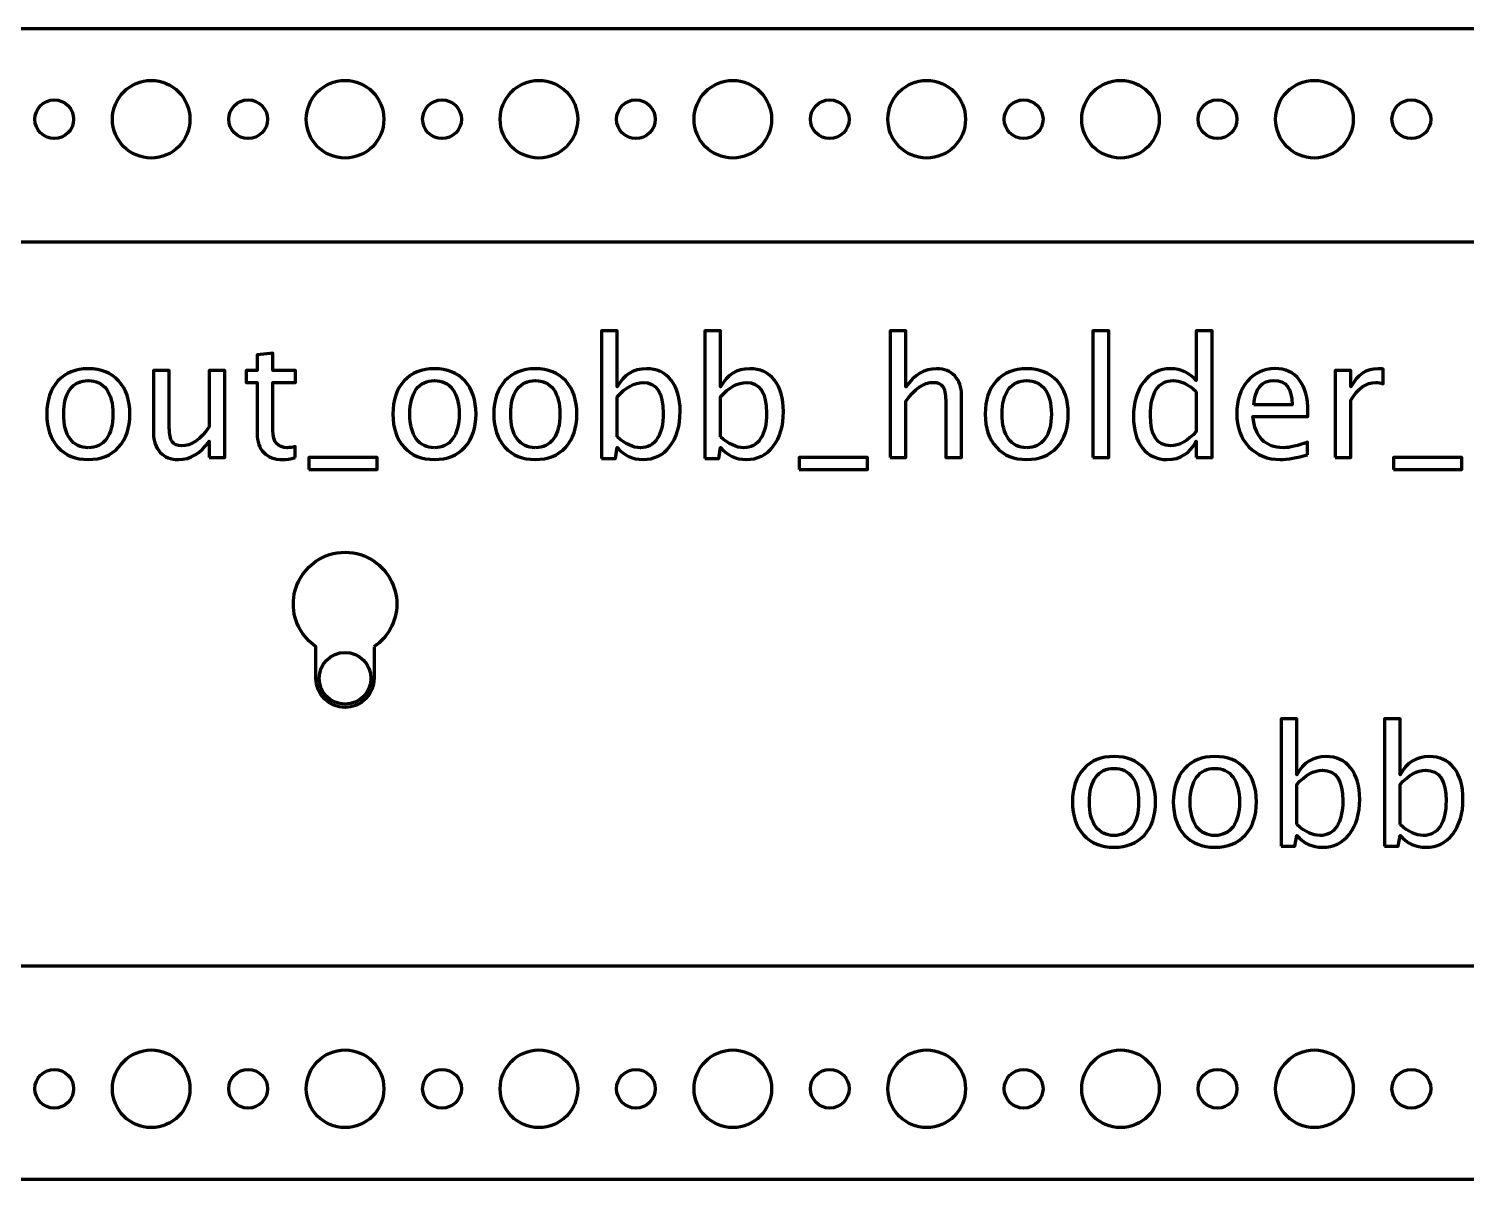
# Model space of a CAD drawing. Header units: centimetres. Extents: x -27.4 to 21.7, y -31.9 to 14.1.
# Drawn here: x -11.45 to -0.33, y -4.45 to 4.45 of the extents above; entities that cross this region are included whole.
import ezdxf

# ---------------------------------------------------------------- set-up
doc = ezdxf.new("R2010")
doc.units = ezdxf.units.CM
doc.header["$MEASUREMENT"] = 0
doc.layers.add('Layer 1', color=7, linetype='Continuous')

msp = doc.modelspace()

# ---------------------------------------------------------------- linework, layer by layer
at = {"layer": 'Layer 1', "color": 5, "lineweight": 106}
msp.add_lwpolyline([(-18.5, -2.8), (18.5, -2.8), (18.5, 2.8), (-18.5, 2.8), (-18.5, -2.8)], close=True, dxfattribs=at)
at = {"layer": 'Layer 1', "lineweight": 106}
for centre, major_axis in [((-10.49999, 3.74999), (0, 0.30001)), ((-8.99999, 3.74999), (0, 0.30001)), ((-7.49999, 3.74999), (0, 0.30001)), ((-5.99999, 3.74999), (0, 0.30001)), ((-4.49999, 3.74999), (0, 0.30001)), ((-2.99999, 3.74999), (0, 0.30001)), ((-1.49999, 3.74999), (0, 0.30001)), ((-11.25, 3.75), (0, 0.15)), ((-9.75, 3.75), (0, 0.15)), ((-8.25, 3.75), (0, 0.15)), ((-6.75, 3.75), (0, 0.15)), ((-5.25, 3.75), (0, 0.15)), ((-3.75, 3.75), (0, 0.15)), ((-2.25, 3.75), (0, 0.15)), ((-0.75, 3.75), (0, 0.15)), ((-8.99999, -0.575), (0, 0.20001)), ((-10.49999, -3.75001), (0, 0.30001)), ((-8.99999, -3.75001), (0, 0.30001)), ((-7.49999, -3.75001), (0, 0.30001)), ((-5.99999, -3.75001), (0, 0.30001)), ((-4.49999, -3.75001), (0, 0.30001)), ((-2.99999, -3.75001), (0, 0.30001)), ((-1.49999, -3.75001), (0, 0.30001)), ((-11.25, -3.75), (0, 0.15)), ((-9.75, -3.75), (0, 0.15)), ((-8.25, -3.75), (0, 0.15)), ((-6.75, -3.75), (0, 0.15)), ((-5.25, -3.75), (0, 0.15)), ((-3.75, -3.75), (0, 0.15)), ((-2.25, -3.75), (0, 0.15)), ((-0.75, -3.75), (0, 0.15))]:
    msp.add_ellipse(centre, major_axis=major_axis, ratio=1, dxfattribs=at)
msp.add_open_spline([(-21.7, -3.95), (-21.7, -3.95), (-21.7, 3.95), (-21.7, 3.95), (-21.7, 3.95), (-21.7, 4.22614), (-21.47614, 4.45), (-21.2, 4.45), (-21.2, 4.45), (-21.2, 4.45), (21.2, 4.45), (21.2, 4.45), (21.2, 4.45), (21.47614, 4.45), (21.7, 4.22614), (21.7, 3.95), (21.7, 3.95), (21.7, 3.95), (21.7, -3.95), (21.7, -3.95), (21.7, -3.95), (21.7, -4.22614), (21.47614, -4.45), (21.2, -4.45), (21.2, -4.45), (21.2, -4.45), (-21.2, -4.45), (-21.2, -4.45), (-21.2, -4.45), (-21.47614, -4.45), (-21.7, -4.22614), (-21.7, -3.95)], degree=3, knots=[0, 0, 0, 0, 0.11111111, 0.11111111, 0.11111111, 0.11111111, 0.22222222, 0.22222222, 0.22222222, 0.22222222, 0.33333333, 0.33333333, 0.33333333, 0.33333333, 0.44444444, 0.44444444, 0.44444444, 0.44444444, 0.55555556, 0.55555556, 0.55555556, 0.55555556, 0.66666667, 0.66666667, 0.66666667, 0.66666667, 0.77777778, 0.77777778, 0.77777778, 0.77777778, 1, 1, 1, 1], dxfattribs=at)
at = {"layer": 'Layer 1', "color": 5, "lineweight": 106}
for points, knots in [([(-7.01577, 1.12534), (-7.01577, 1.12534), (-7.01577, 2.11213), (-7.01577, 2.11213), (-7.01577, 2.11213), (-7.01577, 2.11213), (-6.89385, 2.11213), (-6.89385, 2.11213), (-6.89385, 2.11213), (-6.89385, 2.11213), (-6.89385, 1.67885), (-6.89385, 1.67885), (-6.89385, 1.67885), (-6.8439, 1.77304), (-6.76875, 1.82003), (-6.66864, 1.82003), (-6.66864, 1.82003), (-6.58757, 1.82003), (-6.52386, 1.79061), (-6.47729, 1.73155), (-6.47729, 1.73155), (-6.43072, 1.6725), (-6.40744, 1.59185), (-6.40744, 1.48962), (-6.40744, 1.48962), (-6.40744, 1.37828), (-6.4339, 1.28832), (-6.4866, 1.22017), (-6.4866, 1.22017), (-6.53931, 1.1518), (-6.60873, 1.11772), (-6.69467, 1.11772), (-6.69467, 1.11772), (-6.77447, 1.11772), (-6.84093, 1.1482), (-6.89385, 1.20937), (-6.89385, 1.20937), (-6.89385, 1.20937), (-6.90867, 1.12534), (-6.90867, 1.12534), (-6.90867, 1.12534), (-6.90867, 1.12534), (-7.01577, 1.12534), (-7.01577, 1.12534)], [0, 0, 0, 0, 0.08333333, 0.08333333, 0.08333333, 0.08333333, 0.16666667, 0.16666667, 0.16666667, 0.16666667, 0.25, 0.25, 0.25, 0.25, 0.33333333, 0.33333333, 0.33333333, 0.33333333, 0.41666667, 0.41666667, 0.41666667, 0.41666667, 0.5, 0.5, 0.5, 0.5, 0.58333333, 0.58333333, 0.58333333, 0.58333333, 0.66666667, 0.66666667, 0.66666667, 0.66666667, 0.75, 0.75, 0.75, 0.75, 0.83333333, 0.83333333, 0.83333333, 0.83333333, 1, 1, 1, 1]), ([(-6.21652, 1.12534), (-6.21652, 1.12534), (-6.21652, 2.11213), (-6.21652, 2.11213), (-6.21652, 2.11213), (-6.21652, 2.11213), (-6.0946, 2.11213), (-6.0946, 2.11213), (-6.0946, 2.11213), (-6.0946, 2.11213), (-6.0946, 1.67885), (-6.0946, 1.67885), (-6.0946, 1.67885), (-6.04465, 1.77304), (-5.9695, 1.82003), (-5.86939, 1.82003), (-5.86939, 1.82003), (-5.78832, 1.82003), (-5.72461, 1.79061), (-5.67804, 1.73155), (-5.67804, 1.73155), (-5.63147, 1.6725), (-5.60819, 1.59185), (-5.60819, 1.48962), (-5.60819, 1.48962), (-5.60819, 1.37828), (-5.63465, 1.28832), (-5.68735, 1.22017), (-5.68735, 1.22017), (-5.74006, 1.1518), (-5.80948, 1.11772), (-5.89542, 1.11772), (-5.89542, 1.11772), (-5.97522, 1.11772), (-6.04168, 1.1482), (-6.0946, 1.20937), (-6.0946, 1.20937), (-6.0946, 1.20937), (-6.10942, 1.12534), (-6.10942, 1.12534), (-6.10942, 1.12534), (-6.10942, 1.12534), (-6.21652, 1.12534), (-6.21652, 1.12534)], [0, 0, 0, 0, 0.08333333, 0.08333333, 0.08333333, 0.08333333, 0.16666667, 0.16666667, 0.16666667, 0.16666667, 0.25, 0.25, 0.25, 0.25, 0.33333333, 0.33333333, 0.33333333, 0.33333333, 0.41666667, 0.41666667, 0.41666667, 0.41666667, 0.5, 0.5, 0.5, 0.5, 0.58333333, 0.58333333, 0.58333333, 0.58333333, 0.66666667, 0.66666667, 0.66666667, 0.66666667, 0.75, 0.75, 0.75, 0.75, 0.83333333, 0.83333333, 0.83333333, 0.83333333, 1, 1, 1, 1]), ([(-4.78227, 1.13296), (-4.78227, 1.13296), (-4.78227, 2.11213), (-4.78227, 2.11213), (-4.78227, 2.11213), (-4.78227, 2.11213), (-4.66035, 2.11213), (-4.66035, 2.11213), (-4.66035, 2.11213), (-4.66035, 2.11213), (-4.66035, 1.67885), (-4.66035, 1.67885), (-4.66035, 1.67885), (-4.59579, 1.77304), (-4.51663, 1.82003), (-4.42307, 1.82003), (-4.42307, 1.82003), (-4.36423, 1.82003), (-4.31745, 1.80162), (-4.28295, 1.76457), (-4.28295, 1.76457), (-4.24845, 1.72774), (-4.23109, 1.678), (-4.23109, 1.61577), (-4.23109, 1.61577), (-4.23109, 1.61577), (-4.23109, 1.13296), (-4.23109, 1.13296), (-4.23109, 1.13296), (-4.23109, 1.13296), (-4.35301, 1.13296), (-4.35301, 1.13296), (-4.35301, 1.13296), (-4.35301, 1.13296), (-4.35301, 1.57598), (-4.35301, 1.57598), (-4.35301, 1.57598), (-4.35301, 1.62593), (-4.36042, 1.66149), (-4.37502, 1.68266), (-4.37502, 1.68266), (-4.38984, 1.70404), (-4.41418, 1.71462), (-4.44826, 1.71462), (-4.44826, 1.71462), (-4.52319, 1.71462), (-4.59389, 1.66573), (-4.66035, 1.56794), (-4.66035, 1.56794), (-4.66035, 1.56794), (-4.66035, 1.13296), (-4.66035, 1.13296), (-4.66035, 1.13296), (-4.66035, 1.13296), (-4.78227, 1.13296), (-4.78227, 1.13296)], [0, 0, 0, 0, 0.06666667, 0.06666667, 0.06666667, 0.06666667, 0.13333333, 0.13333333, 0.13333333, 0.13333333, 0.2, 0.2, 0.2, 0.2, 0.26666667, 0.26666667, 0.26666667, 0.26666667, 0.33333333, 0.33333333, 0.33333333, 0.33333333, 0.4, 0.4, 0.4, 0.4, 0.46666667, 0.46666667, 0.46666667, 0.46666667, 0.53333333, 0.53333333, 0.53333333, 0.53333333, 0.6, 0.6, 0.6, 0.6, 0.66666667, 0.66666667, 0.66666667, 0.66666667, 0.73333333, 0.73333333, 0.73333333, 0.73333333, 0.8, 0.8, 0.8, 0.8, 0.86666667, 0.86666667, 0.86666667, 0.86666667, 1, 1, 1, 1]), ([(-3.21382, 1.13296), (-3.21382, 1.13296), (-3.21382, 2.11213), (-3.21382, 2.11213), (-3.21382, 2.11213), (-3.21382, 2.11213), (-3.0919, 2.11213), (-3.0919, 2.11213), (-3.0919, 2.11213), (-3.0919, 2.11213), (-3.0919, 1.13296), (-3.0919, 1.13296), (-3.0919, 1.13296), (-3.0919, 1.13296), (-3.21382, 1.13296), (-3.21382, 1.13296)], [0, 0, 0, 0, 0.2, 0.2, 0.2, 0.2, 0.4, 0.4, 0.4, 0.4, 0.6, 0.6, 0.6, 0.6, 1, 1, 1, 1]), ([(-2.41372, 1.13296), (-2.41372, 1.13296), (-2.41372, 1.25933), (-2.41372, 1.25933), (-2.41372, 1.25933), (-2.46346, 1.16492), (-2.53839, 1.11772), (-2.63851, 1.11772), (-2.63851, 1.11772), (-2.71979, 1.11772), (-2.78371, 1.14714), (-2.83028, 1.2062), (-2.83028, 1.2062), (-2.87685, 1.26525), (-2.90013, 1.3459), (-2.90013, 1.44813), (-2.90013, 1.44813), (-2.90013, 1.55989), (-2.87367, 1.64985), (-2.82097, 1.71801), (-2.82097, 1.71801), (-2.76805, 1.78595), (-2.69862, 1.82003), (-2.61247, 1.82003), (-2.61247, 1.82003), (-2.53268, 1.82003), (-2.46621, 1.78955), (-2.41372, 1.72838), (-2.41372, 1.72838), (-2.41372, 1.72838), (-2.41372, 2.11213), (-2.41372, 2.11213), (-2.41372, 2.11213), (-2.41372, 2.11213), (-2.2918, 2.11213), (-2.2918, 2.11213), (-2.2918, 2.11213), (-2.2918, 2.11213), (-2.2918, 1.13296), (-2.2918, 1.13296), (-2.2918, 1.13296), (-2.2918, 1.13296), (-2.41372, 1.13296), (-2.41372, 1.13296)], [0, 0, 0, 0, 0.08333333, 0.08333333, 0.08333333, 0.08333333, 0.16666667, 0.16666667, 0.16666667, 0.16666667, 0.25, 0.25, 0.25, 0.25, 0.33333333, 0.33333333, 0.33333333, 0.33333333, 0.41666667, 0.41666667, 0.41666667, 0.41666667, 0.5, 0.5, 0.5, 0.5, 0.58333333, 0.58333333, 0.58333333, 0.58333333, 0.66666667, 0.66666667, 0.66666667, 0.66666667, 0.75, 0.75, 0.75, 0.75, 0.83333333, 0.83333333, 0.83333333, 0.83333333, 1, 1, 1, 1]), ([(-9.38516, 1.13317), (-9.42284, 1.1228), (-9.45564, 1.11772), (-9.48337, 1.11772), (-9.48337, 1.11772), (-9.5456, 1.11772), (-9.59407, 1.1355), (-9.62879, 1.17106), (-9.62879, 1.17106), (-9.66371, 1.20662), (-9.68107, 1.25594), (-9.68107, 1.31923), (-9.68107, 1.31923), (-9.68107, 1.31923), (-9.68107, 1.71462), (-9.68107, 1.71462), (-9.68107, 1.71462), (-9.68107, 1.71462), (-9.76531, 1.71462), (-9.76531, 1.71462), (-9.76531, 1.71462), (-9.76531, 1.71462), (-9.76531, 1.80606), (-9.76531, 1.80606), (-9.76531, 1.80606), (-9.76531, 1.80606), (-9.68107, 1.80606), (-9.68107, 1.80606), (-9.68107, 1.80606), (-9.68107, 1.80606), (-9.68107, 1.92777), (-9.68107, 1.92777), (-9.68107, 1.92777), (-9.68107, 1.92777), (-9.55915, 1.93941), (-9.55915, 1.93941), (-9.55915, 1.93941), (-9.55915, 1.93941), (-9.55915, 1.80606), (-9.55915, 1.80606), (-9.55915, 1.80606), (-9.55915, 1.80606), (-9.38262, 1.80606), (-9.38262, 1.80606), (-9.38262, 1.80606), (-9.38262, 1.80606), (-9.38262, 1.71462), (-9.38262, 1.71462), (-9.38262, 1.71462), (-9.38262, 1.71462), (-9.55915, 1.71462), (-9.55915, 1.71462), (-9.55915, 1.71462), (-9.55915, 1.71462), (-9.55915, 1.34124), (-9.55915, 1.34124), (-9.55915, 1.34124), (-9.55915, 1.25319), (-9.52084, 1.20916), (-9.44443, 1.20916), (-9.44443, 1.20916), (-9.42813, 1.20916), (-9.40844, 1.21191), (-9.38516, 1.2172), (-9.38516, 1.2172), (-9.38516, 1.2172), (-9.38516, 1.13317), (-9.38516, 1.13317)], [0, 0, 0, 0, 0.05555556, 0.05555556, 0.05555556, 0.05555556, 0.11111111, 0.11111111, 0.11111111, 0.11111111, 0.16666667, 0.16666667, 0.16666667, 0.16666667, 0.22222222, 0.22222222, 0.22222222, 0.22222222, 0.27777778, 0.27777778, 0.27777778, 0.27777778, 0.33333333, 0.33333333, 0.33333333, 0.33333333, 0.38888889, 0.38888889, 0.38888889, 0.38888889, 0.44444444, 0.44444444, 0.44444444, 0.44444444, 0.5, 0.5, 0.5, 0.5, 0.55555556, 0.55555556, 0.55555556, 0.55555556, 0.61111111, 0.61111111, 0.61111111, 0.61111111, 0.66666667, 0.66666667, 0.66666667, 0.66666667, 0.72222222, 0.72222222, 0.72222222, 0.72222222, 0.77777778, 0.77777778, 0.77777778, 0.77777778, 0.83333333, 0.83333333, 0.83333333, 0.83333333, 0.88888889, 0.88888889, 0.88888889, 0.88888889, 1, 1, 1, 1]), ([(-10.98663, 1.11772), (-11.08548, 1.11772), (-11.16379, 1.14926), (-11.22137, 1.21234), (-11.22137, 1.21234), (-11.27915, 1.27541), (-11.30794, 1.36114), (-11.30794, 1.4693), (-11.30794, 1.4693), (-11.30794, 1.57725), (-11.27915, 1.66276), (-11.22137, 1.72563), (-11.22137, 1.72563), (-11.16379, 1.78849), (-11.08548, 1.82003), (-10.98663, 1.82003), (-10.98663, 1.82003), (-10.88778, 1.82003), (-10.80946, 1.78849), (-10.75189, 1.72563), (-10.75189, 1.72563), (-10.69411, 1.66276), (-10.66532, 1.57725), (-10.66532, 1.4693), (-10.66532, 1.4693), (-10.66532, 1.36114), (-10.69411, 1.27541), (-10.75189, 1.21234), (-10.75189, 1.21234), (-10.80946, 1.14926), (-10.88778, 1.11772), (-10.98663, 1.11772)], [0, 0, 0, 0, 0.11111111, 0.11111111, 0.11111111, 0.11111111, 0.22222222, 0.22222222, 0.22222222, 0.22222222, 0.33333333, 0.33333333, 0.33333333, 0.33333333, 0.44444444, 0.44444444, 0.44444444, 0.44444444, 0.55555556, 0.55555556, 0.55555556, 0.55555556, 0.66666667, 0.66666667, 0.66666667, 0.66666667, 0.77777778, 0.77777778, 0.77777778, 0.77777778, 1, 1, 1, 1]), ([(-10.05276, 1.13296), (-10.05276, 1.13296), (-10.05276, 1.25954), (-10.05276, 1.25954), (-10.05276, 1.25954), (-10.11774, 1.16492), (-10.19669, 1.11772), (-10.2894, 1.11772), (-10.2894, 1.11772), (-10.34825, 1.11772), (-10.39502, 1.13614), (-10.42974, 1.17318), (-10.42974, 1.17318), (-10.46466, 1.21022), (-10.48202, 1.25996), (-10.48202, 1.32283), (-10.48202, 1.32283), (-10.48202, 1.32283), (-10.48202, 1.80606), (-10.48202, 1.80606), (-10.48202, 1.80606), (-10.48202, 1.80606), (-10.3601, 1.80606), (-10.3601, 1.80606), (-10.3601, 1.80606), (-10.3601, 1.80606), (-10.3601, 1.36262), (-10.3601, 1.36262), (-10.3601, 1.36262), (-10.3601, 1.31203), (-10.35269, 1.27626), (-10.33809, 1.25509), (-10.33809, 1.25509), (-10.32327, 1.23371), (-10.29872, 1.22313), (-10.26421, 1.22313), (-10.26421, 1.22313), (-10.18971, 1.22313), (-10.11901, 1.27203), (-10.05276, 1.37003), (-10.05276, 1.37003), (-10.05276, 1.37003), (-10.05276, 1.80606), (-10.05276, 1.80606), (-10.05276, 1.80606), (-10.05276, 1.80606), (-9.93084, 1.80606), (-9.93084, 1.80606), (-9.93084, 1.80606), (-9.93084, 1.80606), (-9.93084, 1.13296), (-9.93084, 1.13296), (-9.93084, 1.13296), (-9.93084, 1.13296), (-10.05276, 1.13296), (-10.05276, 1.13296)], [0, 0, 0, 0, 0.06666667, 0.06666667, 0.06666667, 0.06666667, 0.13333333, 0.13333333, 0.13333333, 0.13333333, 0.2, 0.2, 0.2, 0.2, 0.26666667, 0.26666667, 0.26666667, 0.26666667, 0.33333333, 0.33333333, 0.33333333, 0.33333333, 0.4, 0.4, 0.4, 0.4, 0.46666667, 0.46666667, 0.46666667, 0.46666667, 0.53333333, 0.53333333, 0.53333333, 0.53333333, 0.6, 0.6, 0.6, 0.6, 0.66666667, 0.66666667, 0.66666667, 0.66666667, 0.73333333, 0.73333333, 0.73333333, 0.73333333, 0.8, 0.8, 0.8, 0.8, 0.86666667, 0.86666667, 0.86666667, 0.86666667, 1, 1, 1, 1]), ([(-8.3082, 1.11772), (-8.40705, 1.11772), (-8.48536, 1.14926), (-8.54294, 1.21234), (-8.54294, 1.21234), (-8.60072, 1.27541), (-8.62951, 1.36114), (-8.62951, 1.4693), (-8.62951, 1.4693), (-8.62951, 1.57725), (-8.60072, 1.66276), (-8.54294, 1.72563), (-8.54294, 1.72563), (-8.48536, 1.78849), (-8.40705, 1.82003), (-8.3082, 1.82003), (-8.3082, 1.82003), (-8.20935, 1.82003), (-8.13103, 1.78849), (-8.07346, 1.72563), (-8.07346, 1.72563), (-8.01568, 1.66276), (-7.98689, 1.57725), (-7.98689, 1.4693), (-7.98689, 1.4693), (-7.98689, 1.36114), (-8.01568, 1.27541), (-8.07346, 1.21234), (-8.07346, 1.21234), (-8.13103, 1.14926), (-8.20935, 1.11772), (-8.3082, 1.11772)], [0, 0, 0, 0, 0.11111111, 0.11111111, 0.11111111, 0.11111111, 0.22222222, 0.22222222, 0.22222222, 0.22222222, 0.33333333, 0.33333333, 0.33333333, 0.33333333, 0.44444444, 0.44444444, 0.44444444, 0.44444444, 0.55555556, 0.55555556, 0.55555556, 0.55555556, 0.66666667, 0.66666667, 0.66666667, 0.66666667, 0.77777778, 0.77777778, 0.77777778, 0.77777778, 1, 1, 1, 1]), ([(-7.528, 1.11772), (-7.62685, 1.11772), (-7.70516, 1.14926), (-7.76274, 1.21234), (-7.76274, 1.21234), (-7.82052, 1.27541), (-7.84931, 1.36114), (-7.84931, 1.4693), (-7.84931, 1.4693), (-7.84931, 1.57725), (-7.82052, 1.66276), (-7.76274, 1.72563), (-7.76274, 1.72563), (-7.70516, 1.78849), (-7.62685, 1.82003), (-7.528, 1.82003), (-7.528, 1.82003), (-7.42915, 1.82003), (-7.35083, 1.78849), (-7.29326, 1.72563), (-7.29326, 1.72563), (-7.23548, 1.66276), (-7.20669, 1.57725), (-7.20669, 1.4693), (-7.20669, 1.4693), (-7.20669, 1.36114), (-7.23548, 1.27541), (-7.29326, 1.21234), (-7.29326, 1.21234), (-7.35083, 1.14926), (-7.42915, 1.11772), (-7.528, 1.11772)], [0, 0, 0, 0, 0.11111111, 0.11111111, 0.11111111, 0.11111111, 0.22222222, 0.22222222, 0.22222222, 0.22222222, 0.33333333, 0.33333333, 0.33333333, 0.33333333, 0.44444444, 0.44444444, 0.44444444, 0.44444444, 0.55555556, 0.55555556, 0.55555556, 0.55555556, 0.66666667, 0.66666667, 0.66666667, 0.66666667, 0.77777778, 0.77777778, 0.77777778, 0.77777778, 1, 1, 1, 1]), ([(-3.72605, 1.11772), (-3.8249, 1.11772), (-3.90321, 1.14926), (-3.96079, 1.21234), (-3.96079, 1.21234), (-4.01857, 1.27541), (-4.04736, 1.36114), (-4.04736, 1.4693), (-4.04736, 1.4693), (-4.04736, 1.57725), (-4.01857, 1.66276), (-3.96079, 1.72563), (-3.96079, 1.72563), (-3.90321, 1.78849), (-3.8249, 1.82003), (-3.72605, 1.82003), (-3.72605, 1.82003), (-3.6272, 1.82003), (-3.54888, 1.78849), (-3.49131, 1.72563), (-3.49131, 1.72563), (-3.43353, 1.66276), (-3.40474, 1.57725), (-3.40474, 1.4693), (-3.40474, 1.4693), (-3.40474, 1.36114), (-3.43353, 1.27541), (-3.49131, 1.21234), (-3.49131, 1.21234), (-3.54888, 1.14926), (-3.6272, 1.11772), (-3.72605, 1.11772)], [0, 0, 0, 0, 0.11111111, 0.11111111, 0.11111111, 0.11111111, 0.22222222, 0.22222222, 0.22222222, 0.22222222, 0.33333333, 0.33333333, 0.33333333, 0.33333333, 0.44444444, 0.44444444, 0.44444444, 0.44444444, 0.55555556, 0.55555556, 0.55555556, 0.55555556, 0.66666667, 0.66666667, 0.66666667, 0.66666667, 0.77777778, 0.77777778, 0.77777778, 0.77777778, 1, 1, 1, 1]), ([(-1.55351, 1.15455), (-1.63542, 1.13), (-1.70549, 1.11772), (-1.76391, 1.11772), (-1.76391, 1.11772), (-1.8636, 1.11772), (-1.94467, 1.15074), (-2.00711, 1.21657), (-2.00711, 1.21657), (-2.06955, 1.2824), (-2.10088, 1.3677), (-2.10088, 1.47269), (-2.10088, 1.47269), (-2.10088, 1.5745), (-2.07336, 1.65811), (-2.01812, 1.72351), (-2.01812, 1.72351), (-1.96287, 1.7887), (-1.89218, 1.8213), (-1.80603, 1.8213), (-1.80603, 1.8213), (-1.72454, 1.8213), (-1.66146, 1.7923), (-1.61701, 1.73431), (-1.61701, 1.73431), (-1.57256, 1.67631), (-1.55033, 1.59418), (-1.55033, 1.48771), (-1.55033, 1.48771), (-1.55033, 1.48771), (-1.55097, 1.45046), (-1.55097, 1.45046), (-1.55097, 1.45046), (-1.55097, 1.45046), (-1.97642, 1.45046), (-1.97642, 1.45046), (-1.97642, 1.45046), (-1.95864, 1.28959), (-1.88011, 1.20916), (-1.74105, 1.20916), (-1.74105, 1.20916), (-1.69003, 1.20916), (-1.62759, 1.22355), (-1.55351, 1.25234), (-1.55351, 1.25234), (-1.55351, 1.25234), (-1.55351, 1.15455), (-1.55351, 1.15455)], [0, 0, 0, 0, 0.07692308, 0.07692308, 0.07692308, 0.07692308, 0.15384615, 0.15384615, 0.15384615, 0.15384615, 0.23076923, 0.23076923, 0.23076923, 0.23076923, 0.30769231, 0.30769231, 0.30769231, 0.30769231, 0.38461538, 0.38461538, 0.38461538, 0.38461538, 0.46153846, 0.46153846, 0.46153846, 0.46153846, 0.53846154, 0.53846154, 0.53846154, 0.53846154, 0.61538462, 0.61538462, 0.61538462, 0.61538462, 0.69230769, 0.69230769, 0.69230769, 0.69230769, 0.76923077, 0.76923077, 0.76923077, 0.76923077, 0.84615385, 0.84615385, 0.84615385, 0.84615385, 1, 1, 1, 1]), ([(-1.33994, 1.13296), (-1.33994, 1.13296), (-1.33994, 1.80606), (-1.33994, 1.80606), (-1.33994, 1.80606), (-1.33994, 1.80606), (-1.21802, 1.80606), (-1.21802, 1.80606), (-1.21802, 1.80606), (-1.21802, 1.80606), (-1.21802, 1.67885), (-1.21802, 1.67885), (-1.21802, 1.67885), (-1.16955, 1.77304), (-1.09927, 1.82003), (-1.00699, 1.82003), (-1.00699, 1.82003), (-0.9945, 1.82003), (-0.98138, 1.81897), (-0.96783, 1.81686), (-0.96783, 1.81686), (-0.96783, 1.81686), (-0.96783, 1.70277), (-0.96783, 1.70277), (-0.96783, 1.70277), (-0.989, 1.70975), (-1.00762, 1.71335), (-1.02371, 1.71335), (-1.02371, 1.71335), (-1.10118, 1.71335), (-1.16595, 1.66763), (-1.21802, 1.57598), (-1.21802, 1.57598), (-1.21802, 1.57598), (-1.21802, 1.13296), (-1.21802, 1.13296), (-1.21802, 1.13296), (-1.21802, 1.13296), (-1.33994, 1.13296), (-1.33994, 1.13296)], [0, 0, 0, 0, 0.09090909, 0.09090909, 0.09090909, 0.09090909, 0.18181818, 0.18181818, 0.18181818, 0.18181818, 0.27272727, 0.27272727, 0.27272727, 0.27272727, 0.36363636, 0.36363636, 0.36363636, 0.36363636, 0.45454545, 0.45454545, 0.45454545, 0.45454545, 0.54545455, 0.54545455, 0.54545455, 0.54545455, 0.63636364, 0.63636364, 0.63636364, 0.63636364, 0.72727273, 0.72727273, 0.72727273, 0.72727273, 0.81818182, 0.81818182, 0.81818182, 0.81818182, 1, 1, 1, 1]), ([(-10.98684, 1.20916), (-10.92652, 1.20916), (-10.87953, 1.23181), (-10.84608, 1.27732), (-10.84608, 1.27732), (-10.81285, 1.32261), (-10.79613, 1.38675), (-10.79613, 1.4693), (-10.79613, 1.4693), (-10.79613, 1.55164), (-10.81285, 1.61556), (-10.84608, 1.66086), (-10.84608, 1.66086), (-10.87953, 1.70594), (-10.92652, 1.72859), (-10.98684, 1.72859), (-10.98684, 1.72859), (-11.04738, 1.72859), (-11.09437, 1.70594), (-11.12739, 1.66086), (-11.12739, 1.66086), (-11.16062, 1.61556), (-11.17713, 1.55164), (-11.17713, 1.4693), (-11.17713, 1.4693), (-11.17713, 1.38675), (-11.16062, 1.32261), (-11.12739, 1.27732), (-11.12739, 1.27732), (-11.09437, 1.23181), (-11.04738, 1.20916), (-10.98684, 1.20916)], [0, 0, 0, 0, 0.11111111, 0.11111111, 0.11111111, 0.11111111, 0.22222222, 0.22222222, 0.22222222, 0.22222222, 0.33333333, 0.33333333, 0.33333333, 0.33333333, 0.44444444, 0.44444444, 0.44444444, 0.44444444, 0.55555556, 0.55555556, 0.55555556, 0.55555556, 0.66666667, 0.66666667, 0.66666667, 0.66666667, 0.77777778, 0.77777778, 0.77777778, 0.77777778, 1, 1, 1, 1]), ([(-8.30841, 1.20916), (-8.24809, 1.20916), (-8.2011, 1.23181), (-8.16765, 1.27732), (-8.16765, 1.27732), (-8.13442, 1.32261), (-8.1177, 1.38675), (-8.1177, 1.4693), (-8.1177, 1.4693), (-8.1177, 1.55164), (-8.13442, 1.61556), (-8.16765, 1.66086), (-8.16765, 1.66086), (-8.2011, 1.70594), (-8.24809, 1.72859), (-8.30841, 1.72859), (-8.30841, 1.72859), (-8.36895, 1.72859), (-8.41594, 1.70594), (-8.44896, 1.66086), (-8.44896, 1.66086), (-8.48219, 1.61556), (-8.4987, 1.55164), (-8.4987, 1.4693), (-8.4987, 1.4693), (-8.4987, 1.38675), (-8.48219, 1.32261), (-8.44896, 1.27732), (-8.44896, 1.27732), (-8.41594, 1.23181), (-8.36895, 1.20916), (-8.30841, 1.20916)], [0, 0, 0, 0, 0.11111111, 0.11111111, 0.11111111, 0.11111111, 0.22222222, 0.22222222, 0.22222222, 0.22222222, 0.33333333, 0.33333333, 0.33333333, 0.33333333, 0.44444444, 0.44444444, 0.44444444, 0.44444444, 0.55555556, 0.55555556, 0.55555556, 0.55555556, 0.66666667, 0.66666667, 0.66666667, 0.66666667, 0.77777778, 0.77777778, 0.77777778, 0.77777778, 1, 1, 1, 1]), ([(-7.52821, 1.20916), (-7.46789, 1.20916), (-7.4209, 1.23181), (-7.38745, 1.27732), (-7.38745, 1.27732), (-7.35422, 1.32261), (-7.3375, 1.38675), (-7.3375, 1.4693), (-7.3375, 1.4693), (-7.3375, 1.55164), (-7.35422, 1.61556), (-7.38745, 1.66086), (-7.38745, 1.66086), (-7.4209, 1.70594), (-7.46789, 1.72859), (-7.52821, 1.72859), (-7.52821, 1.72859), (-7.58875, 1.72859), (-7.63574, 1.70594), (-7.66876, 1.66086), (-7.66876, 1.66086), (-7.70199, 1.61556), (-7.7185, 1.55164), (-7.7185, 1.4693), (-7.7185, 1.4693), (-7.7185, 1.38675), (-7.70199, 1.32261), (-7.66876, 1.27732), (-7.66876, 1.27732), (-7.63574, 1.23181), (-7.58875, 1.20916), (-7.52821, 1.20916)], [0, 0, 0, 0, 0.11111111, 0.11111111, 0.11111111, 0.11111111, 0.22222222, 0.22222222, 0.22222222, 0.22222222, 0.33333333, 0.33333333, 0.33333333, 0.33333333, 0.44444444, 0.44444444, 0.44444444, 0.44444444, 0.55555556, 0.55555556, 0.55555556, 0.55555556, 0.66666667, 0.66666667, 0.66666667, 0.66666667, 0.77777778, 0.77777778, 0.77777778, 0.77777778, 1, 1, 1, 1]), ([(-6.89385, 1.2934), (-6.83098, 1.23731), (-6.77108, 1.20916), (-6.71414, 1.20916), (-6.71414, 1.20916), (-6.65805, 1.20916), (-6.61466, 1.23266), (-6.58418, 1.27943), (-6.58418, 1.27943), (-6.55349, 1.32621), (-6.53825, 1.39204), (-6.53825, 1.47713), (-6.53825, 1.47713), (-6.53825, 1.63461), (-6.59032, 1.71335), (-6.69446, 1.71335), (-6.69446, 1.71335), (-6.76262, 1.71335), (-6.82908, 1.67652), (-6.89385, 1.60265), (-6.89385, 1.60265), (-6.89385, 1.60265), (-6.89385, 1.2934), (-6.89385, 1.2934)], [0, 0, 0, 0, 0.14285714, 0.14285714, 0.14285714, 0.14285714, 0.28571429, 0.28571429, 0.28571429, 0.28571429, 0.42857143, 0.42857143, 0.42857143, 0.42857143, 0.57142857, 0.57142857, 0.57142857, 0.57142857, 0.71428571, 0.71428571, 0.71428571, 0.71428571, 1, 1, 1, 1]), ([(-6.0946, 1.2934), (-6.03173, 1.23731), (-5.97183, 1.20916), (-5.91489, 1.20916), (-5.91489, 1.20916), (-5.8588, 1.20916), (-5.81541, 1.23266), (-5.78493, 1.27943), (-5.78493, 1.27943), (-5.75424, 1.32621), (-5.739, 1.39204), (-5.739, 1.47713), (-5.739, 1.47713), (-5.739, 1.63461), (-5.79107, 1.71335), (-5.89521, 1.71335), (-5.89521, 1.71335), (-5.96337, 1.71335), (-6.02983, 1.67652), (-6.0946, 1.60265), (-6.0946, 1.60265), (-6.0946, 1.60265), (-6.0946, 1.2934), (-6.0946, 1.2934)], [0, 0, 0, 0, 0.14285714, 0.14285714, 0.14285714, 0.14285714, 0.28571429, 0.28571429, 0.28571429, 0.28571429, 0.42857143, 0.42857143, 0.42857143, 0.42857143, 0.57142857, 0.57142857, 0.57142857, 0.57142857, 0.71428571, 0.71428571, 0.71428571, 0.71428571, 1, 1, 1, 1]), ([(-3.72626, 1.20916), (-3.66594, 1.20916), (-3.61895, 1.23181), (-3.5855, 1.27732), (-3.5855, 1.27732), (-3.55227, 1.32261), (-3.53555, 1.38675), (-3.53555, 1.4693), (-3.53555, 1.4693), (-3.53555, 1.55164), (-3.55227, 1.61556), (-3.5855, 1.66086), (-3.5855, 1.66086), (-3.61895, 1.70594), (-3.66594, 1.72859), (-3.72626, 1.72859), (-3.72626, 1.72859), (-3.7868, 1.72859), (-3.83379, 1.70594), (-3.86681, 1.66086), (-3.86681, 1.66086), (-3.90004, 1.61556), (-3.91655, 1.55164), (-3.91655, 1.4693), (-3.91655, 1.4693), (-3.91655, 1.38675), (-3.90004, 1.32261), (-3.86681, 1.27732), (-3.86681, 1.27732), (-3.83379, 1.23181), (-3.7868, 1.20916), (-3.72626, 1.20916)], [0, 0, 0, 0, 0.11111111, 0.11111111, 0.11111111, 0.11111111, 0.22222222, 0.22222222, 0.22222222, 0.22222222, 0.33333333, 0.33333333, 0.33333333, 0.33333333, 0.44444444, 0.44444444, 0.44444444, 0.44444444, 0.55555556, 0.55555556, 0.55555556, 0.55555556, 0.66666667, 0.66666667, 0.66666667, 0.66666667, 0.77777778, 0.77777778, 0.77777778, 0.77777778, 1, 1, 1, 1]), ([(-2.41372, 1.64498), (-2.47701, 1.70065), (-2.53691, 1.72859), (-2.59364, 1.72859), (-2.59364, 1.72859), (-2.64952, 1.72859), (-2.6927, 1.70531), (-2.72339, 1.65853), (-2.72339, 1.65853), (-2.75408, 1.61196), (-2.76932, 1.54592), (-2.76932, 1.46041), (-2.76932, 1.46041), (-2.76932, 1.30314), (-2.71725, 1.2244), (-2.6129, 1.2244), (-2.6129, 1.2244), (-2.54516, 1.2244), (-2.4787, 1.26144), (-2.41372, 1.33531), (-2.41372, 1.33531), (-2.41372, 1.33531), (-2.41372, 1.64498), (-2.41372, 1.64498)], [0, 0, 0, 0, 0.14285714, 0.14285714, 0.14285714, 0.14285714, 0.28571429, 0.28571429, 0.28571429, 0.28571429, 0.42857143, 0.42857143, 0.42857143, 0.42857143, 0.57142857, 0.57142857, 0.57142857, 0.57142857, 0.71428571, 0.71428571, 0.71428571, 0.71428571, 1, 1, 1, 1]), ([(-1.97007, 1.5419), (-1.97007, 1.5419), (-1.67289, 1.5419), (-1.67289, 1.5419), (-1.67289, 1.5419), (-1.67289, 1.66721), (-1.71967, 1.72986), (-1.81301, 1.72986), (-1.81301, 1.72986), (-1.90699, 1.72986), (-1.95927, 1.66721), (-1.97007, 1.5419)], [0, 0, 0, 0, 0.25, 0.25, 0.25, 0.25, 0.5, 0.5, 0.5, 0.5, 1, 1, 1, 1]), ([(-9.27975, 1.04152), (-9.27975, 1.04152), (-9.27975, 1.13296), (-9.27975, 1.13296), (-9.27975, 1.13296), (-9.27975, 1.13296), (-8.75143, 1.13296), (-8.75143, 1.13296), (-8.75143, 1.13296), (-8.75143, 1.13296), (-8.75143, 1.04152), (-8.75143, 1.04152), (-8.75143, 1.04152), (-8.75143, 1.04152), (-9.27975, 1.04152), (-9.27975, 1.04152)], [0, 0, 0, 0, 0.2, 0.2, 0.2, 0.2, 0.4, 0.4, 0.4, 0.4, 0.6, 0.6, 0.6, 0.6, 1, 1, 1, 1]), ([(-5.48585, 1.04152), (-5.48585, 1.04152), (-5.48585, 1.13296), (-5.48585, 1.13296), (-5.48585, 1.13296), (-5.48585, 1.13296), (-4.95753, 1.13296), (-4.95753, 1.13296), (-4.95753, 1.13296), (-4.95753, 1.13296), (-4.95753, 1.04152), (-4.95753, 1.04152), (-4.95753, 1.04152), (-4.95753, 1.04152), (-5.48585, 1.04152), (-5.48585, 1.04152)], [0, 0, 0, 0, 0.2, 0.2, 0.2, 0.2, 0.4, 0.4, 0.4, 0.4, 0.6, 0.6, 0.6, 0.6, 1, 1, 1, 1]), ([(-0.88888, 1.04152), (-0.88888, 1.04152), (-0.88888, 1.13296), (-0.88888, 1.13296), (-0.88888, 1.13296), (-0.88888, 1.13296), (-0.36056, 1.13296), (-0.36056, 1.13296), (-0.36056, 1.13296), (-0.36056, 1.13296), (-0.36056, 1.04152), (-0.36056, 1.04152), (-0.36056, 1.04152), (-0.36056, 1.04152), (-0.88888, 1.04152), (-0.88888, 1.04152)], [0, 0, 0, 0, 0.2, 0.2, 0.2, 0.2, 0.4, 0.4, 0.4, 0.4, 0.6, 0.6, 0.6, 0.6, 1, 1, 1, 1]), ([(-1.75818, -1.87465), (-1.75818, -1.87465), (-1.75818, -0.88786), (-1.75818, -0.88786), (-1.75818, -0.88786), (-1.75818, -0.88786), (-1.63626, -0.88786), (-1.63626, -0.88786), (-1.63626, -0.88786), (-1.63626, -0.88786), (-1.63626, -1.32114), (-1.63626, -1.32114), (-1.63626, -1.32114), (-1.58631, -1.22695), (-1.51116, -1.17996), (-1.41105, -1.17996), (-1.41105, -1.17996), (-1.32998, -1.17996), (-1.26627, -1.20938), (-1.2197, -1.26844), (-1.2197, -1.26844), (-1.17313, -1.32749), (-1.14985, -1.40814), (-1.14985, -1.51037), (-1.14985, -1.51037), (-1.14985, -1.62171), (-1.17631, -1.71167), (-1.22901, -1.77982), (-1.22901, -1.77982), (-1.28172, -1.84819), (-1.35114, -1.88227), (-1.43708, -1.88227), (-1.43708, -1.88227), (-1.51688, -1.88227), (-1.58334, -1.85179), (-1.63626, -1.79062), (-1.63626, -1.79062), (-1.63626, -1.79062), (-1.65108, -1.87465), (-1.65108, -1.87465), (-1.65108, -1.87465), (-1.65108, -1.87465), (-1.75818, -1.87465), (-1.75818, -1.87465)], [0, 0, 0, 0, 0.08333333, 0.08333333, 0.08333333, 0.08333333, 0.16666667, 0.16666667, 0.16666667, 0.16666667, 0.25, 0.25, 0.25, 0.25, 0.33333333, 0.33333333, 0.33333333, 0.33333333, 0.41666667, 0.41666667, 0.41666667, 0.41666667, 0.5, 0.5, 0.5, 0.5, 0.58333333, 0.58333333, 0.58333333, 0.58333333, 0.66666667, 0.66666667, 0.66666667, 0.66666667, 0.75, 0.75, 0.75, 0.75, 0.83333333, 0.83333333, 0.83333333, 0.83333333, 1, 1, 1, 1]), ([(-0.95893, -1.87465), (-0.95893, -1.87465), (-0.95893, -0.88786), (-0.95893, -0.88786), (-0.95893, -0.88786), (-0.95893, -0.88786), (-0.83701, -0.88786), (-0.83701, -0.88786), (-0.83701, -0.88786), (-0.83701, -0.88786), (-0.83701, -1.32114), (-0.83701, -1.32114), (-0.83701, -1.32114), (-0.78706, -1.22695), (-0.71191, -1.17996), (-0.6118, -1.17996), (-0.6118, -1.17996), (-0.53073, -1.17996), (-0.46702, -1.20938), (-0.42045, -1.26844), (-0.42045, -1.26844), (-0.37388, -1.32749), (-0.3506, -1.40814), (-0.3506, -1.51037), (-0.3506, -1.51037), (-0.3506, -1.62171), (-0.37706, -1.71167), (-0.42976, -1.77982), (-0.42976, -1.77982), (-0.48247, -1.84819), (-0.55189, -1.88227), (-0.63783, -1.88227), (-0.63783, -1.88227), (-0.71763, -1.88227), (-0.78409, -1.85179), (-0.83701, -1.79062), (-0.83701, -1.79062), (-0.83701, -1.79062), (-0.85183, -1.87465), (-0.85183, -1.87465), (-0.85183, -1.87465), (-0.85183, -1.87465), (-0.95893, -1.87465), (-0.95893, -1.87465)], [0, 0, 0, 0, 0.08333333, 0.08333333, 0.08333333, 0.08333333, 0.16666667, 0.16666667, 0.16666667, 0.16666667, 0.25, 0.25, 0.25, 0.25, 0.33333333, 0.33333333, 0.33333333, 0.33333333, 0.41666667, 0.41666667, 0.41666667, 0.41666667, 0.5, 0.5, 0.5, 0.5, 0.58333333, 0.58333333, 0.58333333, 0.58333333, 0.66666667, 0.66666667, 0.66666667, 0.66666667, 0.75, 0.75, 0.75, 0.75, 0.83333333, 0.83333333, 0.83333333, 0.83333333, 1, 1, 1, 1]), ([(-3.05061, -1.88227), (-3.14946, -1.88227), (-3.22777, -1.85073), (-3.28535, -1.78765), (-3.28535, -1.78765), (-3.34313, -1.72458), (-3.37192, -1.63885), (-3.37192, -1.53069), (-3.37192, -1.53069), (-3.37192, -1.42274), (-3.34313, -1.33723), (-3.28535, -1.27436), (-3.28535, -1.27436), (-3.22777, -1.2115), (-3.14946, -1.17996), (-3.05061, -1.17996), (-3.05061, -1.17996), (-2.95176, -1.17996), (-2.87344, -1.2115), (-2.81587, -1.27436), (-2.81587, -1.27436), (-2.75809, -1.33723), (-2.7293, -1.42274), (-2.7293, -1.53069), (-2.7293, -1.53069), (-2.7293, -1.63885), (-2.75809, -1.72458), (-2.81587, -1.78765), (-2.81587, -1.78765), (-2.87344, -1.85073), (-2.95176, -1.88227), (-3.05061, -1.88227)], [0, 0, 0, 0, 0.11111111, 0.11111111, 0.11111111, 0.11111111, 0.22222222, 0.22222222, 0.22222222, 0.22222222, 0.33333333, 0.33333333, 0.33333333, 0.33333333, 0.44444444, 0.44444444, 0.44444444, 0.44444444, 0.55555556, 0.55555556, 0.55555556, 0.55555556, 0.66666667, 0.66666667, 0.66666667, 0.66666667, 0.77777778, 0.77777778, 0.77777778, 0.77777778, 1, 1, 1, 1]), ([(-2.27041, -1.88227), (-2.36926, -1.88227), (-2.44757, -1.85073), (-2.50515, -1.78765), (-2.50515, -1.78765), (-2.56293, -1.72458), (-2.59172, -1.63885), (-2.59172, -1.53069), (-2.59172, -1.53069), (-2.59172, -1.42274), (-2.56293, -1.33723), (-2.50515, -1.27436), (-2.50515, -1.27436), (-2.44757, -1.2115), (-2.36926, -1.17996), (-2.27041, -1.17996), (-2.27041, -1.17996), (-2.17156, -1.17996), (-2.09324, -1.2115), (-2.03567, -1.27436), (-2.03567, -1.27436), (-1.97789, -1.33723), (-1.9491, -1.42274), (-1.9491, -1.53069), (-1.9491, -1.53069), (-1.9491, -1.63885), (-1.97789, -1.72458), (-2.03567, -1.78765), (-2.03567, -1.78765), (-2.09324, -1.85073), (-2.17156, -1.88227), (-2.27041, -1.88227)], [0, 0, 0, 0, 0.11111111, 0.11111111, 0.11111111, 0.11111111, 0.22222222, 0.22222222, 0.22222222, 0.22222222, 0.33333333, 0.33333333, 0.33333333, 0.33333333, 0.44444444, 0.44444444, 0.44444444, 0.44444444, 0.55555556, 0.55555556, 0.55555556, 0.55555556, 0.66666667, 0.66666667, 0.66666667, 0.66666667, 0.77777778, 0.77777778, 0.77777778, 0.77777778, 1, 1, 1, 1]), ([(-3.05082, -1.79083), (-2.9905, -1.79083), (-2.94351, -1.76818), (-2.91006, -1.72267), (-2.91006, -1.72267), (-2.87683, -1.67738), (-2.86011, -1.61324), (-2.86011, -1.53069), (-2.86011, -1.53069), (-2.86011, -1.44835), (-2.87683, -1.38443), (-2.91006, -1.33913), (-2.91006, -1.33913), (-2.94351, -1.29405), (-2.9905, -1.2714), (-3.05082, -1.2714), (-3.05082, -1.2714), (-3.11136, -1.2714), (-3.15835, -1.29405), (-3.19137, -1.33913), (-3.19137, -1.33913), (-3.2246, -1.38443), (-3.24111, -1.44835), (-3.24111, -1.53069), (-3.24111, -1.53069), (-3.24111, -1.61324), (-3.2246, -1.67738), (-3.19137, -1.72267), (-3.19137, -1.72267), (-3.15835, -1.76818), (-3.11136, -1.79083), (-3.05082, -1.79083)], [0, 0, 0, 0, 0.11111111, 0.11111111, 0.11111111, 0.11111111, 0.22222222, 0.22222222, 0.22222222, 0.22222222, 0.33333333, 0.33333333, 0.33333333, 0.33333333, 0.44444444, 0.44444444, 0.44444444, 0.44444444, 0.55555556, 0.55555556, 0.55555556, 0.55555556, 0.66666667, 0.66666667, 0.66666667, 0.66666667, 0.77777778, 0.77777778, 0.77777778, 0.77777778, 1, 1, 1, 1]), ([(-2.27062, -1.79083), (-2.2103, -1.79083), (-2.16331, -1.76818), (-2.12986, -1.72267), (-2.12986, -1.72267), (-2.09663, -1.67738), (-2.07991, -1.61324), (-2.07991, -1.53069), (-2.07991, -1.53069), (-2.07991, -1.44835), (-2.09663, -1.38443), (-2.12986, -1.33913), (-2.12986, -1.33913), (-2.16331, -1.29405), (-2.2103, -1.2714), (-2.27062, -1.2714), (-2.27062, -1.2714), (-2.33116, -1.2714), (-2.37815, -1.29405), (-2.41117, -1.33913), (-2.41117, -1.33913), (-2.4444, -1.38443), (-2.46091, -1.44835), (-2.46091, -1.53069), (-2.46091, -1.53069), (-2.46091, -1.61324), (-2.4444, -1.67738), (-2.41117, -1.72267), (-2.41117, -1.72267), (-2.37815, -1.76818), (-2.33116, -1.79083), (-2.27062, -1.79083)], [0, 0, 0, 0, 0.11111111, 0.11111111, 0.11111111, 0.11111111, 0.22222222, 0.22222222, 0.22222222, 0.22222222, 0.33333333, 0.33333333, 0.33333333, 0.33333333, 0.44444444, 0.44444444, 0.44444444, 0.44444444, 0.55555556, 0.55555556, 0.55555556, 0.55555556, 0.66666667, 0.66666667, 0.66666667, 0.66666667, 0.77777778, 0.77777778, 0.77777778, 0.77777778, 1, 1, 1, 1]), ([(-1.63626, -1.70659), (-1.57339, -1.76268), (-1.51349, -1.79083), (-1.45655, -1.79083), (-1.45655, -1.79083), (-1.40046, -1.79083), (-1.35707, -1.76733), (-1.32659, -1.72056), (-1.32659, -1.72056), (-1.2959, -1.67378), (-1.28066, -1.60795), (-1.28066, -1.52286), (-1.28066, -1.52286), (-1.28066, -1.36538), (-1.33273, -1.28664), (-1.43687, -1.28664), (-1.43687, -1.28664), (-1.50503, -1.28664), (-1.57149, -1.32347), (-1.63626, -1.39734), (-1.63626, -1.39734), (-1.63626, -1.39734), (-1.63626, -1.70659), (-1.63626, -1.70659)], [0, 0, 0, 0, 0.14285714, 0.14285714, 0.14285714, 0.14285714, 0.28571429, 0.28571429, 0.28571429, 0.28571429, 0.42857143, 0.42857143, 0.42857143, 0.42857143, 0.57142857, 0.57142857, 0.57142857, 0.57142857, 0.71428571, 0.71428571, 0.71428571, 0.71428571, 1, 1, 1, 1]), ([(-0.83701, -1.70659), (-0.77414, -1.76268), (-0.71424, -1.79083), (-0.6573, -1.79083), (-0.6573, -1.79083), (-0.60121, -1.79083), (-0.55782, -1.76733), (-0.52734, -1.72056), (-0.52734, -1.72056), (-0.49665, -1.67378), (-0.48141, -1.60795), (-0.48141, -1.52286), (-0.48141, -1.52286), (-0.48141, -1.36538), (-0.53348, -1.28664), (-0.63762, -1.28664), (-0.63762, -1.28664), (-0.70578, -1.28664), (-0.77224, -1.32347), (-0.83701, -1.39734), (-0.83701, -1.39734), (-0.83701, -1.39734), (-0.83701, -1.70659), (-0.83701, -1.70659)], [0, 0, 0, 0, 0.14285714, 0.14285714, 0.14285714, 0.14285714, 0.28571429, 0.28571429, 0.28571429, 0.28571429, 0.42857143, 0.42857143, 0.42857143, 0.42857143, 0.57142857, 0.57142857, 0.57142857, 0.57142857, 0.71428571, 0.71428571, 0.71428571, 0.71428571, 1, 1, 1, 1])]:
    msp.add_open_spline(points, degree=3, knots=knots, dxfattribs=at)
at = {"layer": 'Layer 1', "color": 4, "lineweight": 106}
msp.add_open_spline([(-8.775, -0.33074), (-8.66937, -0.25875), (-8.6, -0.13748), (-8.6, 0), (-8.6, 0), (-8.6, 0.13749), (-8.66937, 0.25875), (-8.775, 0.33075), (-8.775, 0.33075), (-8.775, 0.33075), (-8.775, 0.33076), (-8.775, 0.33076), (-8.775, 0.33076), (-8.775, 0.33076), (-8.77501, 0.33076), (-8.77501, 0.33076), (-8.77501, 0.33076), (-8.83912, 0.37444), (-8.91657, 0.4), (-9, 0.4), (-9, 0.4), (-9.08343, 0.4), (-9.16088, 0.37445), (-9.22499, 0.33076), (-9.22499, 0.33076), (-9.22499, 0.33076), (-9.225, 0.33076), (-9.225, 0.33076), (-9.225, 0.33076), (-9.225, 0.33076), (-9.225, 0.33075), (-9.225, 0.33075), (-9.225, 0.33075), (-9.33063, 0.25875), (-9.4, 0.13749), (-9.4, 0), (-9.4, 0), (-9.4, -0.13748), (-9.33063, -0.25875), (-9.225, -0.33074), (-9.225, -0.33074), (-9.225, -0.33074), (-9.225, -0.575), (-9.225, -0.575), (-9.225, -0.575), (-9.225, -0.69927), (-9.12427, -0.8), (-9, -0.8), (-9, -0.8), (-8.87573, -0.8), (-8.775, -0.69927), (-8.775, -0.575), (-8.775, -0.575), (-8.775, -0.575), (-8.775, -0.33074), (-8.775, -0.33074)], degree=3, knots=[0, 0, 0, 0, 0.06666667, 0.06666667, 0.06666667, 0.06666667, 0.13333333, 0.13333333, 0.13333333, 0.13333333, 0.2, 0.2, 0.2, 0.2, 0.26666667, 0.26666667, 0.26666667, 0.26666667, 0.33333333, 0.33333333, 0.33333333, 0.33333333, 0.4, 0.4, 0.4, 0.4, 0.46666667, 0.46666667, 0.46666667, 0.46666667, 0.53333333, 0.53333333, 0.53333333, 0.53333333, 0.6, 0.6, 0.6, 0.6, 0.66666667, 0.66666667, 0.66666667, 0.66666667, 0.73333333, 0.73333333, 0.73333333, 0.73333333, 0.8, 0.8, 0.8, 0.8, 0.86666667, 0.86666667, 0.86666667, 0.86666667, 1, 1, 1, 1], dxfattribs=at)

doc.saveas('drawing.dxf')
